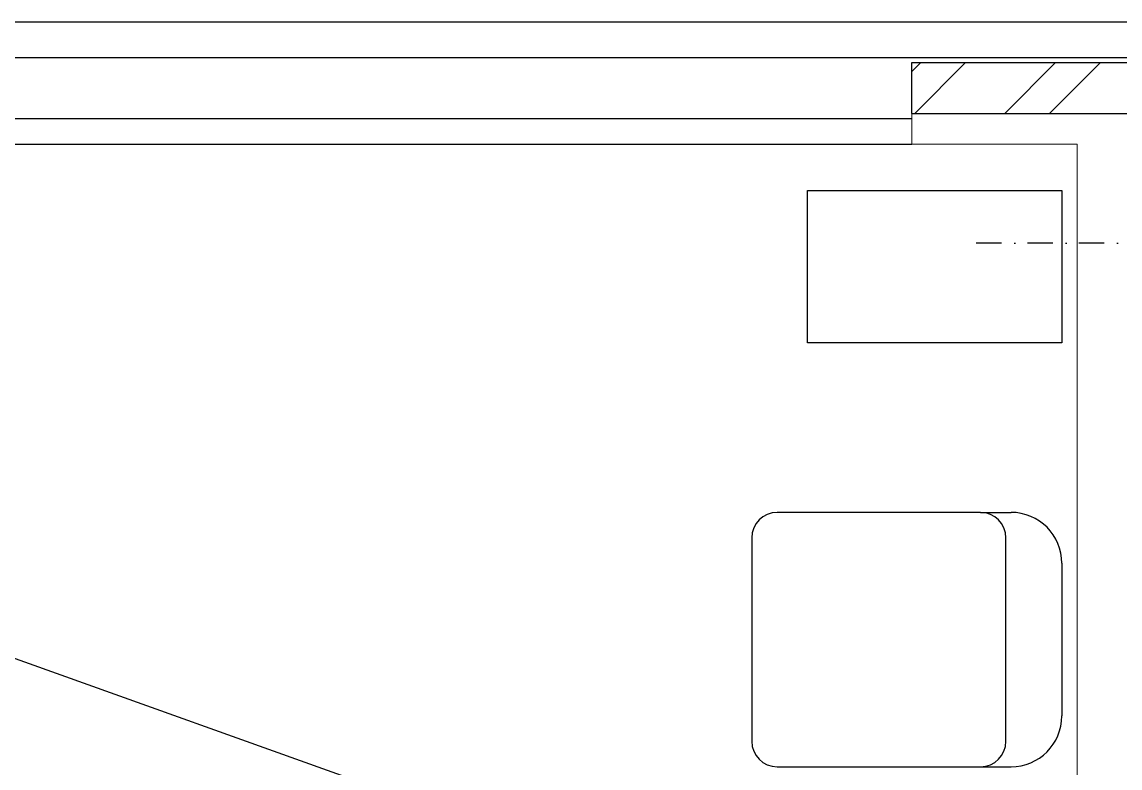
# Model space of a CAD drawing. Header units: inches. Extents: x 567429 to 582707, y 126347 to 133675.
# Drawn here: x 578093 to 578308.9, y 131737.1 to 131883.8 of the extents above; entities that cross this region are included whole.
import ezdxf

# ---------------------------------------------------------------- set-up
doc = ezdxf.new("R2010")
doc.units = ezdxf.units.IN
doc.header["$MEASUREMENT"] = 0
doc.linetypes.add('DASHDOT2', pattern=[0.5, 0.25, -0.125, 0, -0.125])
for name, color, linetype in [('hatch lika', 1, 'Continuous'), ('mobl', 11, 'Continuous'), ('SOTOON', 2, 'Continuous'), ('SOUND WIRE', 4, 'Continuous'), ('wall kanaf', 4, 'Continuous'), ('wall lika', 1, 'Continuous'), ('win', 1, 'Continuous')]:
    doc.layers.add(name, color=color, linetype=linetype)

msp = doc.modelspace()

# ---------------------------------------------------------------- linework, layer by layer
at = {"layer": 'hatch lika', "color": 15}
for p, q in [((578267.99, 131874.05), (578269.72, 131875.79)), ((578268.56, 131865.79), (578278.56, 131875.79)), ((578286.24, 131865.79), (578296.24, 131875.79)), ((578295.08, 131865.79), (578305.08, 131875.79))]:
    msp.add_line(p, q, dxfattribs=at)
at = {"layer": 'mobl', "color": 15}
for p, q in [((578247.49, 131820.69), (578247.49, 131850.69)), ((578247.49, 131850.69), (578297.49, 131850.69)), ((578297.49, 131850.69), (578297.49, 131820.69)), ((578297.49, 131820.69), (578247.49, 131820.69)), ((578281.49, 131787.38), (578241.49, 131787.38)), ((578281.49, 131787.38), (578287.49, 131787.38)), ((578236.49, 131782.38), (578236.49, 131742.38)), ((578286.49, 131742.38), (578286.49, 131782.38)), ((578297.49, 131777.38), (578297.49, 131747.38)), ((578241.49, 131737.38), (578281.49, 131737.38)), ((578281.49, 131737.38), (578287.49, 131737.38))]:
    msp.add_line(p, q, dxfattribs=at)
for centre, radius, start, end in [((578241.49, 131782.38), 5, 90, 180), ((578281.49, 131782.38), 5, 0, 90), ((578287.49, 131777.38), 10, 0, 90), ((578287.49, 131747.38), 10, 270, 0), ((578241.49, 131742.38), 5, 180, 270), ((578281.49, 131742.38), 5, 270, 0)]:
    msp.add_arc(centre, radius, start, end, dxfattribs=at)
at = {"layer": 'SOTOON', "color": 15, "linetype": 'DASHDOT2', "ltscale": 20}
msp.add_line((578406.82, 131840.29), (578279.16, 131840.29), dxfattribs=at)
msp.add_line((578406.82, 131840.29), (578279.16, 131840.29), dxfattribs=at)
msp.add_line((578406.82, 131840.29), (578279.16, 131840.29), dxfattribs=at)
at = {"layer": 'SOUND WIRE'}
msp.add_line((577990.67, 131794.75), (578653.13, 131558), dxfattribs=at)
at = {"layer": 'wall kanaf', "color": 15, "lineweight": 20, "ltscale": 0.1}
for p, q in [((578267.99, 131865.79), (578267.99, 131859.79)), ((578267.99, 131859.79), (578300.49, 131859.79)), ((578300.49, 131859.79), (578300.49, 131345.29))]:
    msp.add_line(p, q, dxfattribs=at)
at = {"layer": 'wall lika', "color": 15}
for p, q in [((578267.99, 131875.79, 0), (578417.99, 131875.79, 0)), ((578267.99, 131865.79, 0), (578267.99, 131875.79)), ((578267.99, 131865.79, 0), (578312.99, 131865.79, 0))]:
    msp.add_line(p, q, dxfattribs=at)
at = {"layer": 'win', "color": 15}
for p, q in [((577717.99, 131883.79, 0), (581067.99, 131883.79, 0)), ((577717.99, 131876.79, 0), (581067.99, 131876.79, 0)), ((578067.99, 131864.79), (578267.99, 131864.79)), ((578067.99, 131859.79), (578267.99, 131859.79))]:
    msp.add_line(p, q, dxfattribs=at)

doc.saveas('drawing.dxf')
